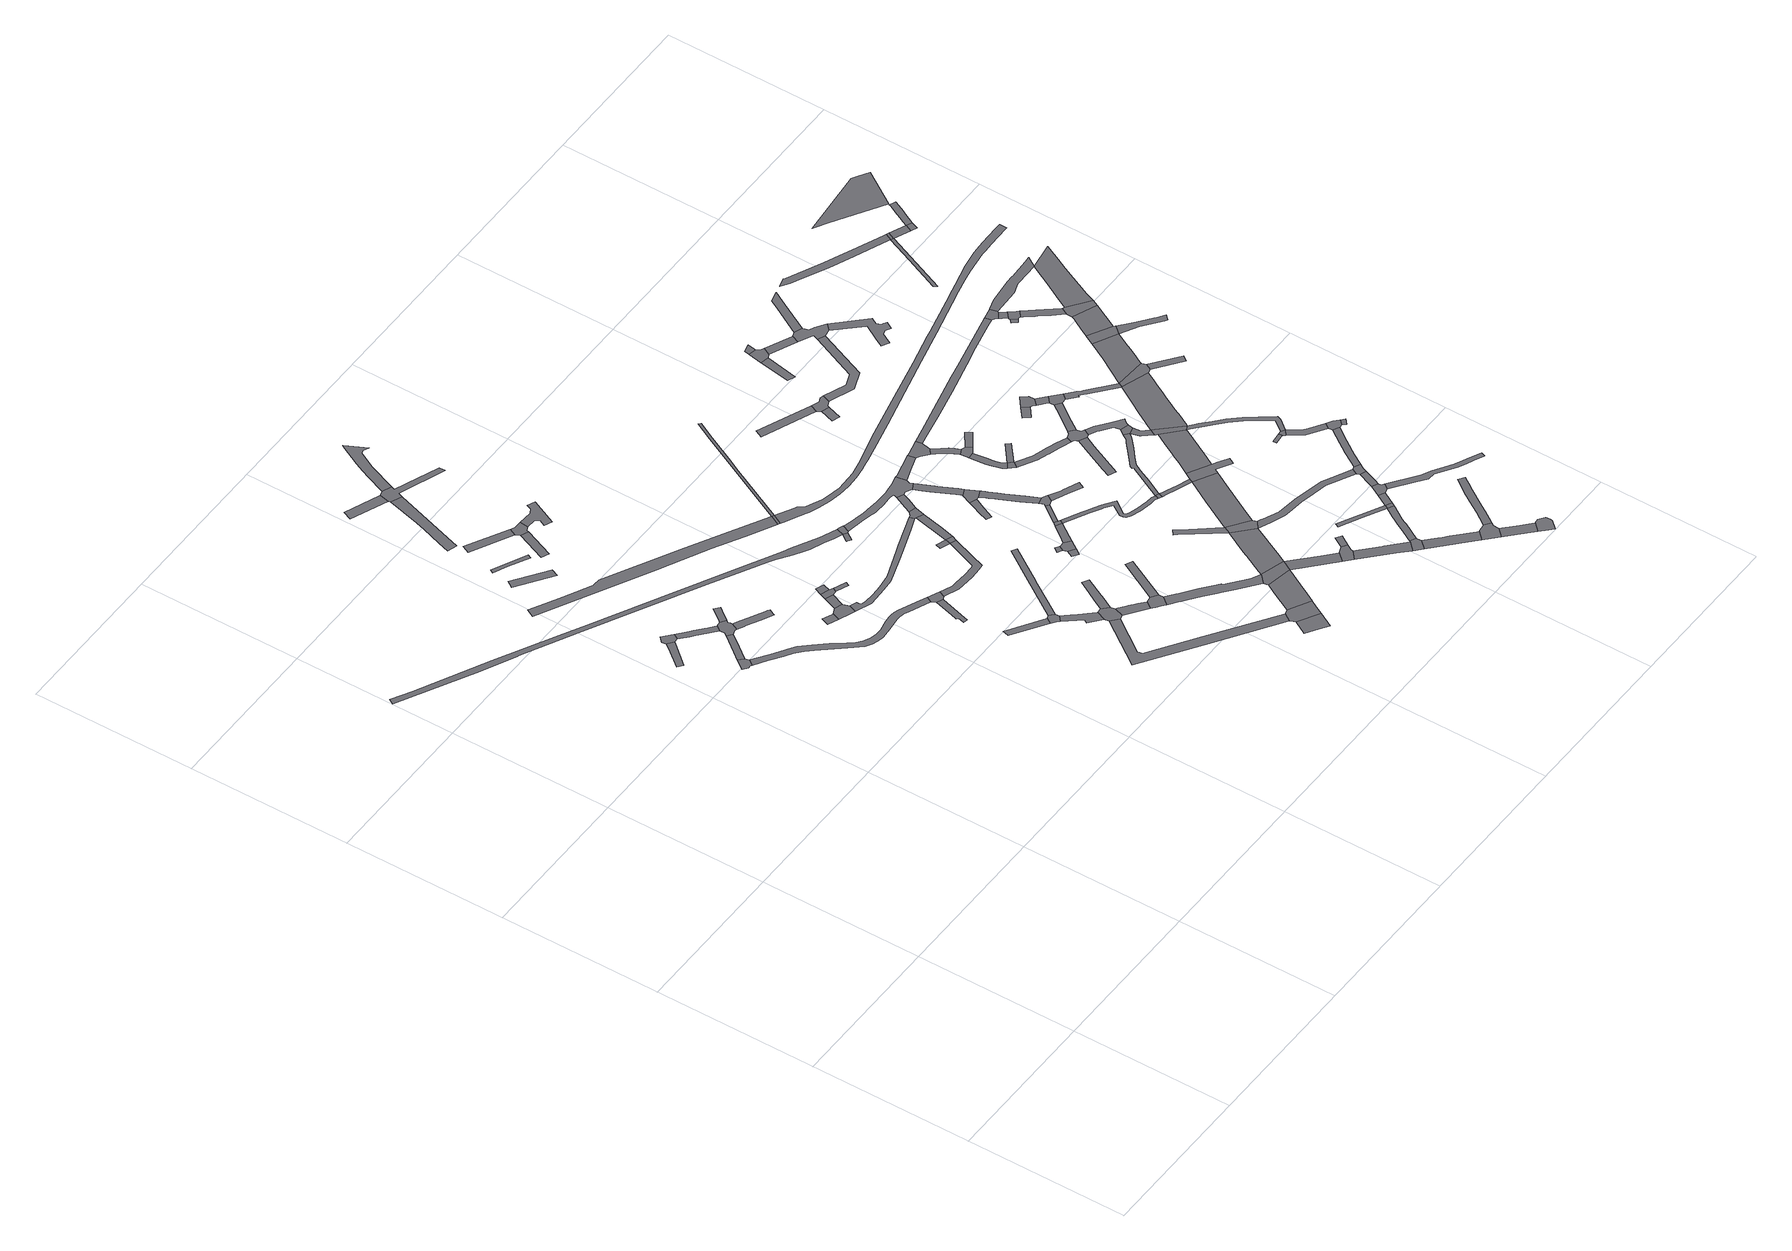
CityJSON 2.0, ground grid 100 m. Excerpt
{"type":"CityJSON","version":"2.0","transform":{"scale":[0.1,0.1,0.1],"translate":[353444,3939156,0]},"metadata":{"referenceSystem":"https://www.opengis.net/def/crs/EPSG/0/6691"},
"CityObjects":{
"road1":{"type":"Road","geometry":[{"type":"MultiSurface","lod":"1","boundaries":[[[0,1,2,3,4,5]]]}]},
"road2":{"type":"Road","geometry":[{"type":"MultiSurface","lod":"1","boundaries":[[[6,7,8,9,10,11,12,13]]]}]},
"road3":{"type":"Road","geometry":[{"type":"MultiSurface","lod":"1","boundaries":[[[14,0,5,15,16,17]]]}]},
"road4":{"type":"Road","attributes":{"RoadStructureAttribute.sectionType":"1"},"geometry":[{"type":"MultiSurface","lod":"1","boundaries":[[[18,19,10,9,20,21,22]]]}]},
"road5":{"type":"Road","attributes":{"RoadStructureAttribute.sectionType":"1"},"geometry":[{"type":"MultiSurface","lod":"1","boundaries":[[[23,24,25,26,27,28,29,30,31,32,33,34,35,36,37,38,39,40,41,42,43,44,45,46,47,48,49,50]]]}]},
"road6":{"type":"Road","attributes":{"RoadStructureAttribute.sectionType":"1"},"geometry":[{"type":"MultiSurface","lod":"1","boundaries":[[[15,51,52,53,54,55,56,57,58,59,16]]]}]},
"road7":{"type":"Road","geometry":[{"type":"MultiSurface","lod":"1","boundaries":[[[21,60,61,62,63,64,65,66,55,54,67,22]]]}]},
"road8":{"type":"Road","attributes":{"RoadStructureAttribute.sectionType":"1"},"geometry":[{"type":"MultiSurface","lod":"1","boundaries":[[[68,69,70,71]]]}]},
"road9":{"type":"Road","geometry":[{"type":"MultiSurface","lod":"1","boundaries":[[[65,72,73,74,75,76,77,66]]]}]},
"road10":{"type":"Road","attributes":{"RoadStructureAttribute.sectionType":"1"},"geometry":[{"type":"MultiSurface","lod":"1","boundaries":[[[78,79,80,81,82,83,84,85,86,87,88,62,61]]]}]},
"road11":{"type":"Road","attributes":{"RoadStructureAttribute.sectionType":"1"},"geometry":[{"type":"MultiSurface","lod":"1","boundaries":[[[89,90,91,92,93]]]}]},
"road12":{"type":"Road","attributes":{"RoadStructureAttribute.sectionType":"1"},"geometry":[{"type":"MultiSurface","lod":"1","boundaries":[[[94,95,96,97,98,99,100,101,102,103,104,105,106,107,108,109,110,111,112,113,114,115,116,117,118,119,120,121,122,123,124,125,126,127,128,129,130,8,7]]]}]},
"road13":{"type":"Road","attributes":{"RoadStructureAttribute.sectionType":"1"},"geometry":[{"type":"MultiSurface","lod":"1","boundaries":[[[131,132,133,134,135]]]}]},
"road14":{"type":"Road","attributes":{"RoadStructureAttribute.sectionType":"1"},"geometry":[{"type":"MultiSurface","lod":"1","boundaries":[[[136,137,138,139]]]}]},
"road15":{"type":"Road","attributes":{"RoadStructureAttribute.sectionType":"1"},"geometry":[{"type":"MultiSurface","lod":"1","boundaries":[[[140,141,142,143,144,145,146,147]]]}]},
"road16":{"type":"Road","attributes":{"RoadStructureAttribute.sectionType":"1"},"geometry":[{"type":"MultiSurface","lod":"1","boundaries":[[[148,149,150,151]]]}]},
"road17":{"type":"Road","attributes":{"RoadStructureAttribute.sectionType":"1"},"geometry":[{"type":"MultiSurface","lod":"1","boundaries":[[[152,153,154,155]]]}]},
"road18":{"type":"Road","geometry":[{"type":"MultiSurface","lod":"1","boundaries":[[[131,135,156,157,158,159,160]]]}]},
"road19":{"type":"Road","attributes":{"RoadStructureAttribute.sectionType":"1"},"geometry":[{"type":"MultiSurface","lod":"1","boundaries":[[[161,162,163,164,165,166,167,168,169,170,171,172,173,174,175,176]]]}]},
"road20":{"type":"Road","attributes":{"RoadStructureAttribute.sectionType":"1"},"geometry":[{"type":"MultiSurface","lod":"1","boundaries":[[[159,177,178,160]]]}]},
"road21":{"type":"Road","geometry":[{"type":"MultiSurface","lod":"1","boundaries":[[[179,180,139,138,152,155,181,182]]]}]},
"road22":{"type":"Road","geometry":[{"type":"MultiSurface","lod":"1","boundaries":[[[183,184,178,177,185,186]]]}]},
"road23":{"type":"Road","attributes":{"RoadStructureAttribute.sectionType":"1"},"geometry":[{"type":"MultiSurface","lod":"1","boundaries":[[[187,188,184,183]]]}]},
"road24":{"type":"Road","geometry":[{"type":"MultiSurface","lod":"1","boundaries":[[[185,189,190,186]]]}]},
"road25":{"type":"Road","attributes":{"RoadStructureAttribute.sectionType":"1"},"geometry":[{"type":"MultiSurface","lod":"1","boundaries":[[[191,192,193,194,195,196,197,198,199]]]}]},
"road26":{"type":"Road","attributes":{"RoadStructureAttribute.sectionType":"1"},"geometry":[{"type":"MultiSurface","lod":"1","boundaries":[[[200,201,202,203]]]}]},
"road27":{"type":"Road","geometry":[{"type":"MultiSurface","lod":"1","boundaries":[[[204,205,206,207,208,209,210,211,179,182]]]}]},
"road28":{"type":"Road","geometry":[{"type":"MultiSurface","lod":"1","boundaries":[[[146,212,213,214,215,216,217,218,150,149,147]]]}]},
"road29":{"type":"Road","geometry":[{"type":"MultiSurface","lod":"1","boundaries":[[[219,112,111,199,198,220]]]}]},
"road30":{"type":"Road","geometry":[{"type":"MultiSurface","lod":"1","boundaries":[[[221,222,203,202,223,224,225,226]]]}]},
"road31":{"type":"Road","attributes":{"RoadStructureAttribute.sectionType":"1"},"geometry":[{"type":"MultiSurface","lod":"1","boundaries":[[[227,228,229,230,231,232,233,234,235,218,217]]]}]},
"road32":{"type":"Road","attributes":{"RoadStructureAttribute.sectionType":"1"},"geometry":[{"type":"MultiSurface","lod":"1","boundaries":[[[224,236,237,238,239,240,241,242,225]]]}]},
"road33":{"type":"Road","attributes":{"RoadStructureAttribute.sectionType":"1"},"geometry":[{"type":"MultiSurface","lod":"1","boundaries":[[[243,244,245,246,247,248,249,250,251,252,158,157,253,254,255,256,257,258,259,260,261]]]}]},
"road34":{"type":"Road","geometry":[{"type":"MultiSurface","lod":"1","boundaries":[[[262,239,238,263,264,265,266,267,268]]]}]},
"road35":{"type":"Road","attributes":{"RoadStructureAttribute.sectionType":"1"},"geometry":[{"type":"MultiSurface","lod":"1","boundaries":[[[269,270,271,264,263,272,273,274,275]]]}]},
"road36":{"type":"Road","attributes":{"RoadStructureAttribute.sectionType":"1"},"geometry":[{"type":"MultiSurface","lod":"1","boundaries":[[[276,277,278,279,280,281,282,283,284,285,286,287,288,289,219,220]]]}]},
"road37":{"type":"Road","attributes":{"RoadStructureAttribute.sectionType":"1"},"geometry":[{"type":"MultiSurface","lod":"1","boundaries":[[[290,291,292,293,294,295,296,297,298,299,267,266]]]}]},
"road38":{"type":"Road","attributes":{"RoadStructureAttribute.sectionType":"1"},"geometry":[{"type":"MultiSurface","lod":"1","boundaries":[[[300,301,302,303,304,305,221,226]]]}]},
"road39":{"type":"Road","geometry":[{"type":"MultiSurface","lod":"1","boundaries":[[[306,307,308,309,310,311,262,268]]]}]},
"road40":{"type":"Road","geometry":[{"type":"MultiSurface","lod":"1","boundaries":[[[312,313,314,315,316,50]]]}]},
"road41":{"type":"Road","geometry":[{"type":"MultiSurface","lod":"1","boundaries":[[[317,166,165,318]]]}]},
"road42":{"type":"Road","geometry":[{"type":"MultiSurface","lod":"1","boundaries":[[[319,320,321,291,290,322,323,324]]]}]},
"road43":{"type":"Road","geometry":[{"type":"MultiSurface","lod":"1","boundaries":[[[316,325,326,327,23,50]]]}]},
"road44":{"type":"Road","geometry":[{"type":"MultiSurface","lod":"1","boundaries":[[[328,329,330,282]]]}]},
"road45":{"type":"Road","attributes":{"RoadStructureAttribute.sectionType":"1"},"geometry":[{"type":"MultiSurface","lod":"1","boundaries":[[[331,332,333,334,335]]]}]},
"road46":{"type":"Road","geometry":[{"type":"MultiSurface","lod":"1","boundaries":[[[336,328,282,281]]]}]},
"road47":{"type":"Road","attributes":{"RoadStructureAttribute.sectionType":"1"},"geometry":[{"type":"MultiSurface","lod":"1","boundaries":[[[337,338,321,320]]]}]},
"road48":{"type":"Road","geometry":[{"type":"MultiSurface","lod":"1","boundaries":[[[339,340,341,342,343,275,274,344,331,335]]]}]},
"road49":{"type":"Road","attributes":{"RoadStructureAttribute.sectionType":"1"},"geometry":[{"type":"MultiSurface","lod":"1","boundaries":[[[345,346,347,348,349,350,351,352,353,354,355,356,357,358,359,360,361,362,363,364,319,324]]]}]},
"road50":{"type":"Road","attributes":{"RoadStructureAttribute.sectionType":"1"},"geometry":[{"type":"MultiSurface","lod":"1","boundaries":[[[328,336,365,366,367]]]}]},
"road51":{"type":"Road","geometry":[{"type":"MultiSurface","lod":"1","boundaries":[[[368,369,370,371]]]}]},
"road52":{"type":"Road","attributes":{"RoadStructureAttribute.sectionType":"1"},"geometry":[{"type":"MultiSurface","lod":"1","boundaries":[[[372,373,374,375]]]}]},
"road53":{"type":"Road","geometry":[{"type":"MultiSurface","lod":"1","boundaries":[[[376,377,378,379,380,381,382,383,384,385,386,326,325,387,388,389,390,391,392,393,394,395,396,397,398,399,400,401,402]]]}]},
"road54":{"type":"Road","geometry":[{"type":"MultiSurface","lod":"1","boundaries":[[[260,367,366,403,404,405,261]]]}]},
"road55":{"type":"Road","geometry":[{"type":"MultiSurface","lod":"1","boundaries":[[[375,374,406,407,408,368,371]]]}]},
"road56":{"type":"Road","attributes":{"RoadStructureAttribute.sectionType":"1"},"geometry":[{"type":"MultiSurface","lod":"1","boundaries":[[[317,409,410,411,412,413,414,166]]]}]},
"road57":{"type":"Road","attributes":{"RoadStructureAttribute.sectionType":"1"},"geometry":[{"type":"MultiSurface","lod":"1","boundaries":[[[415,343,342,416,417,418,419]]]}]},
"road58":{"type":"Road","attributes":{"RoadStructureAttribute.sectionType":"1"},"geometry":[{"type":"MultiSurface","lod":"1","boundaries":[[[420,404,403,421,422,423,397,396]]]}]},
"road59":{"type":"Road","attributes":{"RoadStructureAttribute.sectionType":"1"},"geometry":[{"type":"MultiSurface","lod":"1","boundaries":[[[424,425,407,406,426,427]]]}]},
"road60":{"type":"Road","attributes":{"RoadStructureAttribute.sectionType":"1"},"geometry":[{"type":"MultiSurface","lod":"1","boundaries":[[[428,429,430,431,432,433,434,435]]]}]},
"road61":{"type":"Road","geometry":[{"type":"MultiSurface","lod":"1","boundaries":[[[436,354,353,419,418]]]}]},
"road62":{"type":"Road","geometry":[{"type":"MultiSurface","lod":"1","boundaries":[[[437,438,439,440,441,424,427]]]}]},
"road63":{"type":"Road","attributes":{"RoadStructureAttribute.sectionType":"1"},"geometry":[{"type":"MultiSurface","lod":"1","boundaries":[[[442,443,444,445,446,447,448,449,400,399]]]}]},
"road64":{"type":"Road","attributes":{"RoadStructureAttribute.sectionType":"1"},"geometry":[{"type":"MultiSurface","lod":"1","boundaries":[[[450,451,439,438,452]]]}]},
"road65":{"type":"Road","geometry":[{"type":"MultiSurface","lod":"1","boundaries":[[[453,454,446,445,428,435]]]}]},
"road66":{"type":"Road","attributes":{"RoadStructureAttribute.sectionType":"1"},"geometry":[{"type":"MultiSurface","lod":"1","boundaries":[[[455,456,457,458,459,460,461,454,453,462,463,464,465,466,467,468]]]}]},
"road67":{"type":"Road","attributes":{"RoadStructureAttribute.sectionType":"1"},"geometry":[{"type":"MultiSurface","lod":"1","boundaries":[[[469,470,471,472,473,474,354,436,475,476]]]}]},
"road68":{"type":"Road","attributes":{"RoadStructureAttribute.sectionType":"1"},"geometry":[{"type":"MultiSurface","lod":"1","boundaries":[[[477,478,479,436,418]]]}]},
"road69":{"type":"Road","geometry":[{"type":"MultiSurface","lod":"1","boundaries":[[[480,481,455,468,482,483,450,452]]]}]},
"road70":{"type":"Road","attributes":{"RoadStructureAttribute.sectionType":"1"},"geometry":[{"type":"MultiSurface","lod":"1","boundaries":[[[484,485,486,487,376,402]]]}]},
"road71":{"type":"Road","attributes":{"RoadStructureAttribute.sectionType":"1"},"geometry":[{"type":"MultiSurface","lod":"1","boundaries":[[[488,489,490,491,492,469,493]]]}]},
"road72":{"type":"Road","attributes":{"RoadStructureAttribute.sectionType":"1"},"geometry":[{"type":"MultiSurface","lod":"1","boundaries":[[[494,495,496,497,498,499,500,501,502,503,504,505,506,507,437,427,508,509,510,511,512,513,514,515,516,517,518,519,520,521,522,523]]]}]},
"road73":{"type":"Road","attributes":{"RoadStructureAttribute.sectionType":"1"},"geometry":[{"type":"MultiSurface","lod":"1","boundaries":[[[524,525,526,527,528,481,480]]]}]},
"road74":{"type":"Road","geometry":[{"type":"MultiSurface","lod":"1","boundaries":[[[529,478,477,530,531,532,533]]]}]},
"road75":{"type":"Road","geometry":[{"type":"MultiSurface","lod":"1","boundaries":[[[476,534,535,493,469]]]}]},
"road76":{"type":"Road","geometry":[{"type":"MultiSurface","lod":"1","boundaries":[[[485,536,537,538,539,540,541,542,543,486]]]}]},
"road77":{"type":"Road","attributes":{"RoadStructureAttribute.sectionType":"1"},"geometry":[{"type":"MultiSurface","lod":"1","boundaries":[[[544,545,546,547]]]}]},
"road78":{"type":"Road","attributes":{"RoadStructureAttribute.sectionType":"1"},"geometry":[{"type":"MultiSurface","lod":"1","boundaries":[[[548,549,550,531,530,551,552]]]}]},
"road79":{"type":"Road","geometry":[{"type":"MultiSurface","lod":"1","boundaries":[[[553,554,529,533]]]}]},
"road80":{"type":"Road","attributes":{"RoadStructureAttribute.sectionType":"1"},"geometry":[{"type":"MultiSurface","lod":"1","boundaries":[[[555,556,557,558,538,537,559,560,561,562,563]]]}]},
"road81":{"type":"Road","attributes":{"RoadStructureAttribute.sectionType":"1"},"geometry":[{"type":"MultiSurface","lod":"1","boundaries":[[[564,565,566,567,568,569,570,571,572,573,574,575,576]]]}]},
"road82":{"type":"Road","geometry":[{"type":"MultiSurface","lod":"1","boundaries":[[[577,564,576,578,579,580,581]]]}]},
"road83":{"type":"Road","geometry":[{"type":"MultiSurface","lod":"1","boundaries":[[[522,582,583,584,523]]]}]},
"road84":{"type":"Road","geometry":[{"type":"MultiSurface","lod":"1","boundaries":[[[585,555,563,586,571,570,587]]]}]},
"road85":{"type":"Road","geometry":[{"type":"MultiSurface","lod":"1","boundaries":[[[588,589,590,591,548,552]]]}]},
"road86":{"type":"Road","geometry":[{"type":"MultiSurface","lod":"1","boundaries":[[[592,593,594,595]]]}]},
"road87":{"type":"Road","attributes":{"RoadStructureAttribute.sectionType":"1"},"geometry":[{"type":"MultiSurface","lod":"1","boundaries":[[[596,493,535,597,598,599,600]]]}]},
"road88":{"type":"Road","geometry":[{"type":"MultiSurface","lod":"1","boundaries":[[[577,601,602,564]]]}]},
"road89":{"type":"Road","attributes":{"RoadStructureAttribute.sectionType":"1"},"geometry":[{"type":"MultiSurface","lod":"1","boundaries":[[[603,604,605,606,607,583,582,608,609,600]]]}]},
"road90":{"type":"Road","geometry":[{"type":"MultiSurface","lod":"1","boundaries":[[[587,610,611,585]]]}]},
"road91":{"type":"Road","geometry":[{"type":"MultiSurface","lod":"1","boundaries":[[[612,613,544,547,595,594,614,615,616]]]}]},
"road92":{"type":"Road","attributes":{"RoadStructureAttribute.sectionType":"1"},"geometry":[{"type":"MultiSurface","lod":"1","boundaries":[[[580,617,618,619,620,621,622,623,624,625,626,627,628,629,630,631,632,633,634,581]]]}]},
"road93":{"type":"Road","attributes":{"RoadStructureAttribute.sectionType":"1"},"geometry":[{"type":"MultiSurface","lod":"1","boundaries":[[[588,635,636,637,638,639,640,641,642,589]]]}]},
"road94":{"type":"Road","attributes":{"RoadStructureAttribute.sectionType":"1"},"geometry":[{"type":"MultiSurface","lod":"1","boundaries":[[[643,644,645,646,647]]]}]},
"road95":{"type":"Road","attributes":{"RoadStructureAttribute.sectionType":"1"},"geometry":[{"type":"MultiSurface","lod":"1","boundaries":[[[648,649,650,651,652,653,654,655]]]}]},
"road96":{"type":"Road","attributes":{"RoadStructureAttribute.sectionType":"1"},"geometry":[{"type":"MultiSurface","lod":"1","boundaries":[[[656,657,658,659,660,661,591,590,662,663,664,665,666,667,668,669,670,647]]]}]},
"road97":{"type":"Road","attributes":{"RoadStructureAttribute.sectionType":"1"},"geometry":[{"type":"MultiSurface","lod":"1","boundaries":[[[671,672,673,674,675,676,677,584,583,678,679,680,681,682,683,684,685,686,687,688]]]}]},
"road98":{"type":"Road","attributes":{"RoadStructureAttribute.sectionType":"1"},"geometry":[{"type":"MultiSurface","lod":"1","boundaries":[[[689,690,691,692,693,694,695,696,534,476,697,698,699,700,701,702,703,704,705]]]}]},
"road99":{"type":"Road","geometry":[{"type":"MultiSurface","lod":"1","boundaries":[[[706,707,708,709,637,636,710]]]}]},
"road100":{"type":"Road","geometry":[{"type":"MultiSurface","lod":"1","boundaries":[[[711,712,603,600,599,713,714,715,716,717,718,719]]]}]},
"road101":{"type":"Road","geometry":[{"type":"MultiSurface","lod":"1","boundaries":[[[647,670,720,643]]]}]},
"road102":{"type":"Road","attributes":{"RoadStructureAttribute.sectionType":"1"},"geometry":[{"type":"MultiSurface","lod":"1","boundaries":[[[721,722,723,724]]]}]},
"road103":{"type":"Road","geometry":[{"type":"MultiSurface","lod":"1","boundaries":[[[725,626,625,726,727,648,655,728,729,730,731,732]]]}]},
"road104":{"type":"Road","attributes":{"RoadStructureAttribute.sectionType":"1"},"geometry":[{"type":"MultiSurface","lod":"1","boundaries":[[[733,734,735,736,706,710]]]}]},
"road105":{"type":"Road","attributes":{"RoadStructureAttribute.sectionType":"1"},"geometry":[{"type":"MultiSurface","lod":"1","boundaries":[[[720,737,738,643]]]}]},
"road106":{"type":"Road","attributes":{"RoadStructureAttribute.sectionType":"1"},"geometry":[{"type":"MultiSurface","lod":"1","boundaries":[[[718,739,740,741,742,743,744,745,746,747,748,749,750,751,719]]]}]},
"road107":{"type":"Road","attributes":{"RoadStructureAttribute.sectionType":"1"},"geometry":[{"type":"MultiSurface","lod":"1","boundaries":[[[615,752,753,754,755,756,757,616]]]}]},
"road108":{"type":"Road","geometry":[{"type":"MultiSurface","lod":"1","boundaries":[[[758,759,760,761,762,721,724]]]}]},
"road109":{"type":"Road","attributes":{"RoadStructureAttribute.sectionType":"1"},"geometry":[{"type":"MultiSurface","lod":"1","boundaries":[[[763,764,765,766]]]}]},
"road110":{"type":"Road","attributes":{"RoadStructureAttribute.sectionType":"1"},"geometry":[{"type":"MultiSurface","lod":"1","boundaries":[[[761,767,768,762]]]}]},
"road111":{"type":"Road","geometry":[{"type":"MultiSurface","lod":"1","boundaries":[[[769,735,734,770,771,772,773,774]]]}]},
"road112":{"type":"Road","geometry":[{"type":"MultiSurface","lod":"1","boundaries":[[[775,776,777,778,779,738,737]]]}]},
"road113":{"type":"Road","attributes":{"RoadStructureAttribute.sectionType":"1"},"geometry":[{"type":"MultiSurface","lod":"1","boundaries":[[[780,781,782,783,784,785,786,729,728,787,788,789,790]]]}]},
"road114":{"type":"Road","attributes":{"RoadStructureAttribute.sectionType":"1"},"geometry":[{"type":"MultiSurface","lod":"1","boundaries":[[[731,791,792,793,794,795,732]]]}]},
"road115":{"type":"Road","geometry":[{"type":"MultiSurface","lod":"1","boundaries":[[[671,688,796,780,790]]]}]},
"road116":{"type":"Road","attributes":{"RoadStructureAttribute.sectionType":"1"},"geometry":[{"type":"MultiSurface","lod":"1","boundaries":[[[797,798,799,800,801,796,688]]]}]},
"road117":{"type":"Road","attributes":{"RoadStructureAttribute.sectionType":"1"},"geometry":[{"type":"MultiSurface","lod":"1","boundaries":[[[802,803,804,805,806,807,808,809,810,811,812,813,814,815,816,817,818,819,820,821,822,823,824,825,826,827,828,317,318,829,830,831,832,833,834,835,836,837,838,839,840,841,842,843,844,845,846,847,848,849,850,851,852,853,854,855,856]]]}]},
"road118":{"type":"Road","attributes":{"RoadStructureAttribute.sectionType":"1"},"geometry":[{"type":"MultiSurface","lod":"1","boundaries":[[[778,857,858,859,860,779]]]}]},
"road119":{"type":"Road","attributes":{"RoadStructureAttribute.sectionType":"1"},"geometry":[{"type":"MultiSurface","lod":"1","boundaries":[[[766,765,861,862,863,864,865]]]}]},
"road120":{"type":"Road","attributes":{"RoadStructureAttribute.sectionType":"1"},"geometry":[{"type":"MultiSurface","lod":"1","boundaries":[[[866,867,868,869,870,871,872,873,874,875,876,877,709,708]]]}]},
"road121":{"type":"Road","attributes":{"RoadStructureAttribute.sectionType":"1"},"geometry":[{"type":"MultiSurface","lod":"1","boundaries":[[[758,878,879,759]]]}]},
"road122":{"type":"Road","geometry":[{"type":"MultiSurface","lod":"1","boundaries":[[[880,881,882,883,884,885,886,887,888,743,742,889,800,799]]]}]},
"road123":{"type":"Road","attributes":{"RoadStructureAttribute.sectionType":"1"},"geometry":[{"type":"MultiSurface","lod":"1","boundaries":[[[890,863,862,891,892]]]}]},
"road124":{"type":"Road","attributes":{"RoadStructureAttribute.sectionType":"1"},"geometry":[{"type":"MultiSurface","lod":"1","boundaries":[[[893,894,895,896,542,541,897,898,899,900,901,902,903,904]]]}]},
"road125":{"type":"Road","geometry":[{"type":"MultiSurface","lod":"1","boundaries":[[[905,859,858,906,907,908,909,689,705]]]}]},
"road126":{"type":"Road","geometry":[{"type":"MultiSurface","lod":"1","boundaries":[[[793,792,910,911,890,892]]]}]},
"road127":{"type":"Road","geometry":[{"type":"MultiSurface","lod":"1","boundaries":[[[912,913,914,915]]]}]},
"road128":{"type":"Road","geometry":[{"type":"MultiSurface","lod":"1","boundaries":[[[754,916,917,918,919,920,921,879,878,922,755]]]}]},
"road129":{"type":"Road","attributes":{"RoadStructureAttribute.sectionType":"1"},"geometry":[{"type":"MultiSurface","lod":"1","boundaries":[[[775,923,924,925,926,927,928,929,930,931,932,933,934,935,936,776]]]}]},
"road130":{"type":"Road","attributes":{"RoadStructureAttribute.sectionType":"1"},"geometry":[{"type":"MultiSurface","lod":"1","boundaries":[[[937,938,939,940,941,942,943,944,945,946,947,948,949,950,951,952,953,954,955,956,889,742]]]}]},
"road131":{"type":"Road","attributes":{"RoadStructureAttribute.sectionType":"1"},"geometry":[{"type":"MultiSurface","lod":"1","boundaries":[[[957,958,959,960,911,910,961,962,963,964,965,966,967]]]}]},
"road132":{"type":"Road","attributes":{"RoadStructureAttribute.sectionType":"1"},"geometry":[{"type":"MultiSurface","lod":"1","boundaries":[[[908,968,969,970,971,972,973,974,975,976,909]]]}]},
"road133":{"type":"Road","attributes":{"RoadStructureAttribute.sectionType":"1"},"geometry":[{"type":"MultiSurface","lod":"1","boundaries":[[[977,978,800,889,979,980,981,982,983,984,985,986,987,988,989,990,966]]]}]},
"road134":{"type":"Road","geometry":[{"type":"MultiSurface","lod":"1","boundaries":[[[945,912,915,991,946]]]}]},
"road135":{"type":"Road","attributes":{"RoadStructureAttribute.sectionType":"1"},"geometry":[{"type":"MultiSurface","lod":"1","boundaries":[[[992,993,946,991,994,995,996,997]]]}]},
"road136":{"type":"Road","attributes":{"RoadStructureAttribute.sectionType":"1"},"geometry":[{"type":"MultiSurface","lod":"1","boundaries":[[[920,998,999,1000,1001,921]]]}]},
"road137":{"type":"Road","attributes":{"RoadStructureAttribute.sectionType":"1"},"geometry":[{"type":"MultiSurface","lod":"1","boundaries":[[[916,1002,1003,1004,1005,1006,1007,1008,1009,1010,1011,1012,1013,1014,917]]]}]},
"road138":{"type":"Road","geometry":[{"type":"MultiSurface","lod":"1","boundaries":[[[996,1015,973,972,1016,1017,1018,1019,997]]]}]},
"road139":{"type":"Road","geometry":[{"type":"MultiSurface","lod":"1","boundaries":[[[967,966,990,1020,1021,1022]]]}]},
"road140":{"type":"Road","attributes":{"RoadStructureAttribute.sectionType":"1"},"geometry":[{"type":"MultiSurface","lod":"1","boundaries":[[[1023,1024,1017,1016]]]}]},
"road141":{"type":"Road","attributes":{"RoadStructureAttribute.sectionType":"1"},"geometry":[{"type":"MultiSurface","lod":"1","boundaries":[[[1022,1025,1026,1027,1028,1029,1030,1031,967]]]}]},
"road142":{"type":"Road","attributes":{"RoadStructureAttribute.sectionType":"1"},"geometry":[{"type":"MultiSurface","lod":"1","boundaries":[[[1032,1033,1021,1020]]]}]},
"road143":{"type":"Road","geometry":[{"type":"MultiSurface","lod":"1","boundaries":[[[1034,1035,1036,1037]]]}]},
"road144":{"type":"Road","geometry":[{"type":"MultiSurface","lod":"1","boundaries":[[[903,1038,1039,1040,1041,1042,904]]]}]},
"road145":{"type":"Road","attributes":{"RoadStructureAttribute.sectionType":"1"},"geometry":[{"type":"MultiSurface","lod":"1","boundaries":[[[1040,1039,1043,1044,1045]]]}]},
"road146":{"type":"Road","geometry":[{"type":"MultiSurface","lod":"1","boundaries":[[[1046,1047,1048,1045,1044,1049,1050,1034,1037,1051,1052,1053]]]}]},
"road147":{"type":"Road","geometry":[{"type":"MultiSurface","lod":"1","boundaries":[[[1054,1055,1030,1029,1056,1057,1058]]]}]},
"road148":{"type":"Road","attributes":{"RoadStructureAttribute.sectionType":"1"},"geometry":[{"type":"MultiSurface","lod":"1","boundaries":[[[1052,1059,1060,1061,1062,1063,1064,1065,1066,1053]]]}]},
"road149":{"type":"Road","attributes":{"RoadStructureAttribute.sectionType":"1"},"geometry":[{"type":"MultiSurface","lod":"1","boundaries":[[[1067,1068,1069,1070,1058,1057,1071]]]}]},
"road150":{"type":"Road","attributes":{"RoadStructureAttribute.sectionType":"1"},"geometry":[{"type":"MultiSurface","lod":"1","boundaries":[[[1072,1073,1074,1075,1076,1077,1078,1079,1080,1081,1082,1083,1084,1085]]]}]},
"road151":{"type":"Road","attributes":{"RoadStructureAttribute.sectionType":"1"},"geometry":[{"type":"MultiSurface","lod":"1","boundaries":[[[1086,1087,1088,1089,1056,1029,1090,1091,1092,1093]]]}]},
"road152":{"type":"Road","geometry":[{"type":"MultiSurface","lod":"1","boundaries":[[[1094,1064,1063,1067,1071,1095]]]}]},
"road153":{"type":"Road","attributes":{"RoadStructureAttribute.sectionType":"1"},"geometry":[{"type":"MultiSurface","lod":"1","boundaries":[[[1096,1097,1098,1099,1100,1101,1102,1103,1104,1105,1106,1107,1108,1042,1041]]]}]},
"road154":{"type":"Road","attributes":{"RoadStructureAttribute.sectionType":"1"},"geometry":[{"type":"MultiSurface","lod":"1","boundaries":[[[1109,1110,1111,1112,1113,1114,1115,1116,1113,1085]]]}]},
"road155":{"type":"Road","attributes":{"RoadStructureAttribute.sectionType":"1"},"geometry":[{"type":"MultiSurface","lod":"1","boundaries":[[[1100,1117,1118,1119,1094,1095,1120,1121,1122,1123,1124,1125]]]}]},
"road156":{"type":"Road","geometry":[{"type":"MultiSurface","lod":"1","boundaries":[[[1113,1116,1072,1085]]]}]},
"road157":{"type":"Road","geometry":[{"type":"MultiSurface","lod":"1","boundaries":[[[1114,1126,1127,1115]]]}]},
"road158":{"type":"Road","attributes":{"function":"3","RoadStructureAttribute.sectionType":"1"},"geometry":[{"type":"MultiSurface","lod":"1","boundaries":[[[1128,1129,1130,1131,1132,1133,1134]]]}]},
"road159":{"type":"Road","geometry":[{"type":"MultiSurface","lod":"1","boundaries":[[[1135,1136,1137,1138,1139,1115,1127,1140,1141,1142,1143]]]}]}
},
"vertices":[
[1201,3436,0],[1179,3407,0],[1088,3292,0],[1118,3266,0],[1225,3392,0],[1236,3405,0],
[1313,2972,0],[1322,2966,0],[1346,3002,0],[1341,3026,0],[1312,3054,0],[1299,3036,0],[1266,2993,0],[1296,2970,0],
[1196,3463,0],[1262,3407,0],[1284,3440,0],[1224,3491,0],
[1403,3172,0],[1352,3105,0],[1399,3101,0],[1460,3181,0],[1428,3205,0],
[2424,3167,0],[2397,3177,0],[2344,3200,0],[2323,3209,0],[2172,3290,0],[2127,3313,0],[1819,3472,0],[1551,3616,0],[1085,3862,0],[933,3942,0],[575,4131,0],[146,4353,0],[25,4419,0],[7,4385,0],[470,4139,0],[677,4035,0],[689,4035,0],[1005,3869,0],[1694,3506,0],[1959,3361,0],[2017,3331,0],[2054,3307,0],[2119,3263,0],[2173,3228,0],[2220,3200,0],[2299,3169,0],[2362,3141,0],[2408,3121,0],
[1315,3361,0],[1339,3341,0],[1352,3330,0],[1440,3254,0],[1463,3287,0],[1416,3327,0],[1412,3331,0],[1365,3371,0],[1349,3385,0],
[1489,3191,0],[1500,3185,0],[1522,3228,0],[1520,3242,0],[1518,3257,0],[1526,3267,0],[1493,3290,0],[1443,3224,0],
[1089,4356,0],[1301,4205,0],[1319,4251,0],[1117,4395,0],
[1540,3285,0],[1555,3305,0],[1590,3351,0],[1558,3375,0],[1527,3334,0],[1500,3299,0],
[1542,3164,0],[1553,3159,0],[1626,3121,0],[1703,3082,0],[1708,3091,0],[1723,3121,0],[1711,3128,0],[1686,3141,0],[1669,3150,0],[1605,3184,0],[1562,3207,0],
[1207,4461,0],[1330,4397,0],[1341,4418,0],[1137,4523,0],[1125,4500,0],
[1400,2915,0],[1418,2902,0],[1472,2865,0],[1520,2834,0],[1564,2796,0],[1600,2756,0],[1716,2618,0],[1779,2549,0],[1816,2525,0],[1851,2512,0],[1890,2507,0],[1957,2511,0],[2039,2522,0],[2071,2520,0],[2089,2516,0],[2096,2514,0],[2125,2503,0],[2253,2447,0],[2269,2483,0],[2211,2509,0],[2107,2556,0],[2077,2564,0],[2057,2565,0],[2029,2566,0],[1995,2562,0],[1927,2548,0],[1886,2550,0],[1847,2558,0],[1805,2580,0],[1777,2605,0],[1717,2679,0],[1691,2717,0],[1631,2788,0],[1574,2846,0],[1550,2864,0],[1469,2918,0],[1436,2940,0],
[1887,2826,0],[1882,2828,0],[1822,2853,0],[1803,2805,0],[1869,2779,0],
[1200,4742,0],[1179,4696,0],[1425,4563,0],[1449,4607,0],
[1209,5047,0],[1189,4986,0],[1149,4861,0],[1127,4792,0],[1184,4774,0],[1208,4849,0],[1328,5222,0],[1261,5249,0],
[1034,5358,0],[1257,5262,0],[1271,5324,0],[1057,5412,0],
[1440,4534,0],[1365,4352,0],[1411,4333,0],[1486,4515,0],
[1931,2755,0],[1967,2741,0],[1984,2786,0],[1970,2827,0],[1924,2843,0],
[1633,3792,0],[1709,3753,0],[1931,3638,0],[2109,3540,0],[2279,3450,0],[2311,3511,0],[2028,3667,0],[1853,3760,0],[1399,4001,0],[1358,4004,0],[1342,4005,0],[1337,4008,0],[1185,4088,0],[1092,4137,0],[996,4188,0],[972,4141,0],
[2004,2905,0],[1956,2924,0],
[1520,4591,0],[1473,4594,0],[1492,4530,0],[1517,4541,0],
[2023,2944,0],[1972,2964,0],[2033,2910,0],[2044,2935,0],
[2039,2991,0],[1990,3010,0],
[2109,2877,0],[2121,2903,0],
[2233,2299,0],[2223,2265,0],[2233,2254,0],[2222,2216,0],[2248,2209,0],[2261,2257,0],[2261,2258,0],[2306,2404,0],[2267,2420,0],
[2286,2004,0],[2274,1965,0],[2474,1830,0],[2498,1866,0],
[1578,4538,0],[1593,4513,0],[1575,4475,0],[1621,4454,0],[1695,4613,0],[1649,4634,0],[1635,4604,0],[1606,4586,0],
[1339,5253,0],[1620,5142,0],[1620,5180,0],[1494,5230,0],[1350,5287,0],[1359,5310,0],[1303,5332,0],
[2343,2450,0],[2327,2414,0],
[2518,1871,0],[2516,1871,0],[2503,1810,0],[2517,1793,0],[2550,1821,0],[2547,1847,0],
[1425,5479,0],[1479,5586,0],[1499,5589,0],[1534,5573,0],[1469,5700,0],[1466,5694,0],[1398,5561,0],[1370,5503,0],[1351,5456,0],
[2601,1693,0],[2587,1672,0],[2662,1610,0],[2685,1665,0],[2598,1766,0],[2590,1775,0],[2568,1801,0],
[2508,2830,0],[2463,2814,0],[2280,2747,0],[2252,2742,0],[2194,2735,0],[2122,2732,0],[2060,2735,0],[2034,2742,0],[2027,2757,0],[2027,2771,0],[2066,2702,0],[2186,2705,0],[2260,2710,0],[2307,2725,0],[2443,2770,0],[2474,2781,0],[2637,2838,0],[2725,2870,0],[2715,2900,0],
[2716,1669,0],[2666,1581,0],[2712,1541,0],[2733,1544,0],[2742,1546,0],[2762,1605,0],[2755,1635,0],
[2851,1101,0],[2564,1296,0],[2559,1326,0],[2462,1293,0],[2802,1061,0],[3204,786,0],[3238,836,0],
[2419,2376,0],[2528,2369,0],[2600,2372,0],[2633,2374,0],[2664,2459,0],[2713,2595,0],[2675,2609,0],[2604,2418,0],[2588,2413,0],[2587,2413,0],[2526,2412,0],[2449,2416,0],[2419,2419,0],[2410,2421,0],
[2867,1451,0],[2900,1495,0],[2863,1525,0],[2836,1546,0],[2832,1550,0],[2827,1553,0],[2820,1560,0],[2814,1564,0],[2775,1595,0],[2769,1600,0],
[2602,1928,0],[2694,2070,0],[2696,2072,0],[2840,2289,0],[2810,2309,0],[2680,2114,0],
[2798,1715,0],[2802,1722,0],[2865,1842,0],[2827,1865,0],[2782,1787,0],[2754,1739,0],
[2381,3079,0],[2378,3074,0],[2384,3070,0],[2404,3058,0],[2433,3104,0],
[2324,3503,0],[2292,3443,0],
[2977,1443,0],[2978,1472,0],[2935,1498,0],[2891,1433,0],[2916,1414,0],[2940,1395,0],
[2447,3109,0],[2463,3154,0],[2439,3162,0],
[2684,2643,0],[2625,2665,0],[2613,2632,0],
[3218,752,0],[3173,668,0],[3244,621,0],[3297,586,0],[3349,679,0],
[2725,2628,0],
[3108,1727,0],[3066,1749,0],
[3356,692,0],[3365,713,0],[3395,766,0],[3397,770,0],[3267,843,0],[3211,781,0],
[3000,1349,0],[3004,1346,0],[3014,1339,0],[3069,1297,0],[3100,1274,0],[3163,1222,0],[3180,1208,0],[3244,1155,0],[3362,1060,0],[3410,1107,0],[3364,1129,0],[3349,1141,0],[3236,1232,0],[3233,1242,0],[3201,1268,0],[3137,1321,0],[3111,1340,0],[3039,1395,0],[3035,1398,0],[3034,1399,0],
[2748,2721,0],[2778,2850,0],[2732,2865,0],
[2985,2115,0],[2959,2130,0],[2940,2100,0],[2968,2084,0],
[2957,2018,0],[2993,1993,0],[3018,2031,0],[2977,2058,0],
[2927,3129,0],[2869,3118,0],[2822,3110,0],[2804,3109,0],[2798,3108,0],[2714,3109,0],[2640,3117,0],[2603,3121,0],[2552,3130,0],[2534,3133,0],[2479,3148,0],[2548,3091,0],[2622,3074,0],[2636,3071,0],[2646,3069,0],[2671,3068,0],[2712,3065,0],[2769,3067,0],[2807,3066,0],[2807,3053,0],[2801,3040,0],[2841,3022,0],[2863,3025,0],[2897,3005,0],[2938,3024,0],[2930,3042,0],[2939,3069,0],
[2795,2911,0],[2750,2924,0],[2729,2904,0],
[3055,2086,0],[3015,2113,0],[2991,2112,0],
[2495,3850,0],[2534,3927,0],[2621,4103,0],[2680,4216,0],[2668,4226,0],[2607,4110,0],
[3336,971,0],[3441,847,0],[3466,892,0],[3526,1002,0],[3367,1030,0],
[2766,2960,0],[2796,2915,0],[2803,2930,0],[2825,2977,0],
[3099,2220,0],[3032,2134,0],[3075,2116,0],[3137,2200,0],
[2986,2695,0],[2974,2665,0],[2952,2606,0],[2933,2553,0],[2963,2538,0],[3009,2636,0],[3013,2643,0],[3029,2677,0],
[3559,1063,0],
[3149,2221,0],[3135,2228,0],[3116,2243,0],[3110,2235,0],[3104,2227,0],
[2920,2954,0],[2938,2915,0],[3009,2765,0],[3013,2758,0],[3055,2777,0],[3041,2806,0],[2993,2909,0],[2987,2920,0],
[3194,2349,0],[3188,2341,0],[3213,2334,0],
[3047,2680,0],[3091,2700,0],
[3232,2401,0],[3195,2478,0],[3147,2580,0],[3130,2615,0],[3109,2661,0],[3103,2675,0],[3094,2695,0],[3068,2643,0],[3069,2640,0],[3073,2630,0],[3087,2599,0],[3095,2581,0],[3144,2478,0],[3188,2388,0],
[3573,1424,0],[3536,1354,0],[3499,1281,0],[3485,1258,0],[3483,1250,0],[3422,1131,0],[3583,1109,0],[3690,1318,0],
[3734,805,0],[3780,854,0],[3707,923,0],
[3243,2344,0],[3265,2382,0],[3196,2370,0],[3201,2358,0],
[3017,3094,0],[3106,3122,0],[3096,3167,0],[2942,3132,0],
[3478,1615,0],[3436,1669,0],[3423,1685,0],[3396,1664,0],[3411,1644,0],[3596,1468,0],
[3563,1915,0],[3528,1919,0],[3452,1931,0],[3401,1950,0],[3383,1961,0],[3381,1965,0],[3381,1973,0],[3437,2055,0],[3394,2085,0],[3367,2103,0],[3303,2140,0],[3284,2151,0],[3282,2152,0],[3267,2160,0],[3228,2153,0],[3255,2138,0],[3274,2127,0],[3344,2088,0],[3355,2082,0],[3382,2063,0],[3403,2049,0],[3357,1980,0],[3357,1959,0],[3364,1945,0],[3389,1927,0],[3446,1906,0],[3526,1894,0],[3557,1890,0],[3577,1882,0],[3586,1905,0],
[3332,2303,0],[3424,2260,0],[3441,2298,0],[3344,2339,0],[3334,2343,0],
[3822,872,0],[3782,761,0],[3833,805,0],[3835,819,0],[3855,851,0],
[3730,1350,0],[3722,1377,0],
[3127,3109,0],[3171,3075,0],[3203,3100,0],[3209,3129,0],[3214,3151,0],[3215,3155,0],[3207,3192,0],[3114,3171,0],
[3118,3805,0],[2795,3940,0],[2775,3894,0],[3099,3759,0],
[4059,587,0],[3958,685,0],[3950,691,0],[3948,603,0],[4012,541,0],
[3896,913,0],[3861,935,0],
[3296,2959,0],[3281,2990,0],[3266,3021,0],[3242,3052,0],[3190,3051,0],[3231,2999,0],[3239,2984,0],[3246,2970,0],[3260,2942,0],
[3348,2699,0],[3332,2724,0],[3322,2754,0],[3319,2773,0],[3314,2812,0],[3307,2872,0],[3305,2891,0],[3266,2887,0],[3274,2809,0],[3276,2794,0],[3280,2766,0],[3297,2697,0],[3315,2676,0],
[3375,2675,0],[3327,2664,0],[3331,2657,0],[3349,2637,0],[3373,2669,0],
[3600,1873,0],[3609,1896,0],[3587,1907,0],
[3319,2949,0],[3264,2900,0],[3342,2916,0],
[4058,498,0],[4103,546,0],[4099,575,0],[4063,594,0],
[3088,3648,0],[3135,3631,0],[3162,3719,0],[3114,3733,0],
[3703,1661,0],[3770,1466,0],[3851,1614,0],[3915,1728,0],[3783,1802,0],
[3481,2762,0],[3459,2788,0],
[3792,1825,0],[3788,1827,0],[3712,1856,0],[3697,1861,0],[3646,1881,0],[3627,1862,0],[3686,1840,0],
[3435,2979,0],[3412,3014,0],
[3195,3799,0],[3166,3785,0],[3166,3731,0],[3197,3745,0],[3215,3791,0],
[3377,2622,0],[3452,2581,0],[3457,2577,0],[3521,2556,0],[3530,2553,0],[3591,2533,0],[3604,2529,0],[3624,2522,0],[3669,2504,0],[3683,2541,0],[3618,2567,0],[3571,2583,0],[3564,2585,0],[3552,2590,0],[3543,2592,0],[3473,2614,0],[3469,2616,0],[3392,2659,0],
[4234,333,0],[4286,283,0],[4330,329,0],[4323,336,0],[4214,440,0],[4205,448,0],[4186,466,0],[4169,482,0],
[4213,853,0],[3949,992,0],[3938,970,0],[4070,900,0],[4201,832,0],
[3697,2476,0],[3666,2409,0],[3593,2249,0],[3571,2201,0],[3617,2179,0],[3631,2210,0],[3712,2385,0],[3744,2454,0],
[4187,809,0],[4178,793,0],[4172,785,0],[4143,739,0],[4132,719,0],[4112,683,0],[4158,682,0],[4162,690,0],[4167,699,0],[4177,718,0],[4204,760,0],[4212,772,0],[4222,787,0],[4223,789,0],[4236,812,0],
[3870,2305,0],[3850,2275,0],[3833,2261,0],[3751,2191,0],[3695,2142,0],[3686,2124,0],[3693,2120,0],[3612,1905,0],[3659,1995,0],[3700,2081,0],[3703,2088,0],[3719,2118,0],[3721,2122,0],[3762,2159,0],[3815,2203,0],[3874,2253,0],[3880,2261,0],[3899,2285,0],
[4341,1149,0],[4229,1206,0],[4173,1236,0],[3995,1276,0],[3920,1285,0],[3854,1293,0],[3764,1335,0],[3754,1340,0],[3761,1287,0],[3778,1280,0],[3845,1253,0],[3851,1252,0],[3888,1247,0],[3987,1236,0],[4040,1224,0],[4159,1198,0],[4321,1114,0],
[4409,256,0],[4412,294,0],[4422,310,0],[4385,335,0],[4363,208,0],
[3799,1832,0],[3795,1824,0],[3929,1754,0],[4021,1701,0],[4024,1706,0],[4042,1738,0],[3976,1776,0],[3950,1791,0],[3819,1866,0],
[4248,833,0],
[3237,4205,0],[3204,4015,0],[3251,3997,0],[3286,4196,0],
[3712,2549,0],[3688,2497,0],[3694,2482,0],[3766,2460,0],[3785,2497,0],[3767,2506,0],[3760,2535,0],[3724,2564,0],
[4426,148,0],[4506,71,0],[4552,118,0],[4492,175,0],
[4291,907,0],[4255,926,0],
[3957,1804,0],[3993,1870,0],[4082,2036,0],[4090,2050,0],[3976,2154,0],[3942,2090,0],[3912,2035,0],[3901,2016,0],[3890,1996,0],[3886,1988,0],[3883,1980,0],[3862,1942,0],[3842,1907,0],
[3351,3684,0],[3468,3728,0],[3598,4038,0],[3552,4057,0],[3430,3767,0],[3351,3738,0],
[3313,4209,0],[3335,4254,0],[3322,4260,0],[3301,4285,0],[3252,4293,0],
[3673,2824,0],[3703,2786,0],[3765,2833,0],[3734,2873,0],
[3311,4340,0],[3258,4327,0],
[4582,122,0],[4536,42,0],[4574,5,0],[4620,53,0],[4619,71,0],[4618,96,0],
[4321,913,0],[4344,945,0],[4331,955,0],[4326,974,0],[4289,993,0],
[3948,2327,0],[3952,2343,0],[3972,2366,0],[3930,2399,0],[3912,2413,0],[3835,2471,0],[3801,2488,0],[3812,2436,0],[3825,2427,0],[3888,2379,0],[3894,2340,0],
[3822,2623,0],[3887,2709,0],[3851,2737,0],[3807,2677,0],[3741,2585,0],
[3940,2293,0],
[3911,2228,0],[3915,2222,0],[3961,2168,0],[3982,2206,0],[3948,2246,0],
[4815,3741,0],[4794,3742,0],[4771,3742,0],[4649,3739,0],[4619,3737,0],[4561,3733,0],[4452,3718,0],[4302,3682,0],[4216,3662,0],[4170,3650,0],[3939,3594,0],[3899,3586,0],[3832,3570,0],[3691,3537,0],[3386,3467,0],[3139,3412,0],[3054,3391,0],[2920,3353,0],[2862,3343,0],[2819,3335,0],[2692,3331,0],[2586,3354,0],[2568,3358,0],[2495,3391,0],[2476,3399,0],[2444,3438,0],[2434,3443,0],[2309,3434,0],[2395,3388,0],[2431,3370,0],[2446,3362,0],[2508,3338,0],[2553,3324,0],[2575,3318,0],[2654,3302,0],[2726,3298,0],[2802,3301,0],[2873,3311,0],[2920,3319,0],[2945,3323,0],[3037,3343,0],[3232,3389,0],[3724,3507,0],[3947,3560,0],[4178,3616,0],[4267,3636,0],[4357,3658,0],[4432,3672,0],[4502,3682,0],[4572,3690,0],[4603,3691,0],[4661,3694,0],[4729,3695,0],[4799,3695,0],[4811,3695,0],
[4336,997,0],[4368,1079,0],[4330,1094,0],[4299,1013,0],
[3778,2831,0],[3794,2816,0],[3826,2850,0],[3827,2885,0],[3797,2923,0],
[4426,315,0],[4474,388,0],[4511,443,0],[4569,535,0],[4584,556,0],[4627,618,0],[4591,644,0],[4546,580,0],[4532,560,0],[4473,468,0],[4441,420,0],[4387,339,0],
[3475,4133,0],[3496,4179,0],
[3963,2166,0],[3965,2164,0],[3967,2163,0],[3969,2161,0],[3971,2160,0],[3972,2158,0],[3973,2157,0],[3974,2156,0],[3975,2155,0],[4118,2062,0],
[3883,2799,0],[3843,2772,0],[3849,2767,0],
[4058,3384,0],[3806,3328,0],[3716,3308,0],[3337,3221,0],[3285,3170,0],[3424,3198,0],[3627,3243,0],[3889,3305,0],[3939,3317,0],[4140,3363,0],[4194,3371,0],[4185,3411,0],
[4324,1113,0],[4379,1107,0],[4386,1117,0],[4395,1133,0],[4361,1154,0],
[3918,2712,0],[3946,2743,0],
[4339,1625,0],[4277,1618,0],[4280,1596,0],[4342,1602,0],
[3641,4045,0],[3677,4081,0],[3619,4120,0],[3587,4134,0],[3574,4172,0],[3526,4189,0],[3566,4091,0],
[4450,818,0],[4509,775,0],[4555,769,0],[4664,696,0],[4672,692,0],[4715,673,0],[4757,653,0],[4817,624,0],[4829,651,0],[4766,681,0],[4728,700,0],[4679,722,0],[4566,798,0],[4510,824,0],
[4106,2036,0],[4154,1993,0],[4211,1941,0],[4260,1898,0],[4316,1837,0],[4367,1765,0],[4372,1757,0],[4415,1699,0],[4362,1627,0],[4384,1612,0],[4418,1655,0],[4430,1671,0],[4437,1681,0],[4445,1703,0],[4387,1785,0],[4337,1854,0],[4277,1920,0],[4221,1970,0],[4166,2021,0],[4148,2036,0],
[4028,2669,0],[4022,2674,0],[4001,2694,0],[4000,2694,0],[3974,2661,0],[3982,2671,0],[4002,2652,0],[4017,2639,0],[4160,2518,0],[4164,2515,0],[4180,2541,0],
[4440,1206,0],[4454,1229,0],[4526,1332,0],[4532,1340,0],[4562,1383,0],[4528,1405,0],[4496,1359,0],[4493,1354,0],[4421,1251,0],
[4100,2407,0],[4058,2337,0],[4121,2067,0],[4166,2151,0],[4167,2155,0],[4184,2187,0],[4204,2225,0],[4222,2259,0],[4242,2294,0],[4249,2306,0],[4286,2377,0],[4298,2398,0],[4329,2454,0],[4331,2457,0],
[4352,1589,0],
[4466,1516,0],[4443,1531,0],[4410,1507,0],[4414,1502,0],[4523,1429,0],[4547,1462,0],
[3672,4350,0],[3720,4438,0],[3654,4422,0],[3621,4361,0],
[3779,3898,0],[3783,3896,0],[3727,3794,0],[3701,3748,0],[3745,3724,0],[3781,3790,0],[3811,3797,0],[3840,3780,0],[3866,3823,0],[3848,3834,0],[3836,3841,0],[3826,3869,0],[3845,3903,0],
[4524,1425,0],[4584,1385,0],[4612,1413,0],[4585,1440,0],[4570,1448,0],
[4359,2464,0],[4376,2502,0],[4369,2529,0],
[4603,1365,0],[4632,1393,0],
[4376,2542,0],[4395,2579,0],[4425,2636,0],[4448,2681,0],[4487,2753,0],[4345,2829,0],[4283,2715,0],
[4519,2342,0],[4543,2374,0],
[4251,3291,0],[4234,3274,0],[4256,3243,0],[4275,3256,0],
[4216,3359,0],[4223,3349,0],[4259,3375,0],[4264,3382,0],[4254,3426,0],
[4236,3332,0],[4255,3309,0],[4290,3339,0],
[4321,3299,0],[4296,3329,0],[4294,3331,0],[4256,3308,0],[4253,3300,0],[4283,3261,0],[4296,3258,0],[4332,3286,0],
[4363,2863,0],[4354,2847,0],[4526,2799,0],[4516,2809,0],[4376,2887,0],
[4306,3245,0],[4346,3196,0],[4355,3185,0],[4400,3129,0],[4452,3068,0],[4475,3110,0],[4387,3218,0],[4362,3248,0],
[4452,3028,0],[4446,3012,0],[4434,2991,0],[4408,2944,0],[4599,2968,0],
[4410,4198,0],[4398,4203,0],[4244,4270,0],[4108,4328,0],[4051,4353,0],[3835,4456,0],[3826,4463,0],[3769,4449,0],[3818,4415,0],[3852,4398,0],[4032,4311,0],[4179,4248,0],[4380,4161,0],[4392,4156,0],
[4705,2654,0],[4693,2664,0],[4614,2724,0],[4572,2760,0],[4594,2692,0],[4706,2606,0],[4720,2595,0],[4745,2624,0],
[4490,3103,0],[4617,3006,0],
[4426,3388,0],[4436,3387,0],[4488,3409,0],[4506,3409,0],[4655,3411,0],[4695,3473,0],[4655,3469,0],[4529,3464,0],[4525,3464,0],[4477,3464,0],[4380,3455,0],[4324,3449,0],[4255,3427,0],
[4320,3989,0],[4228,3772,0],[4241,3752,0],[4345,3997,0],[4410,4148,0],[4507,4106,0],[4526,4148,0],[4428,4191,0],
[4612,3330,0],[4587,3283,0],[4536,3188,0],[4623,3016,0],[4630,3037,0],[4640,3064,0],[4735,3265,0],[4768,3335,0],[4820,3436,0],
[4544,4090,0],[4562,4133,0],
[4694,4567,0],[4656,4589,0],[4227,4551,0],[4249,4537,0],[4311,4503,0],[4610,4317,0],[4749,4531,0],
[4606,4310,0],[4602,4300,0],[4571,4239,0],[4567,4230,0],[4539,4175,0],[4580,4167,0],[4602,4212,0],[4606,4219,0],[4643,4294,0]
]}
